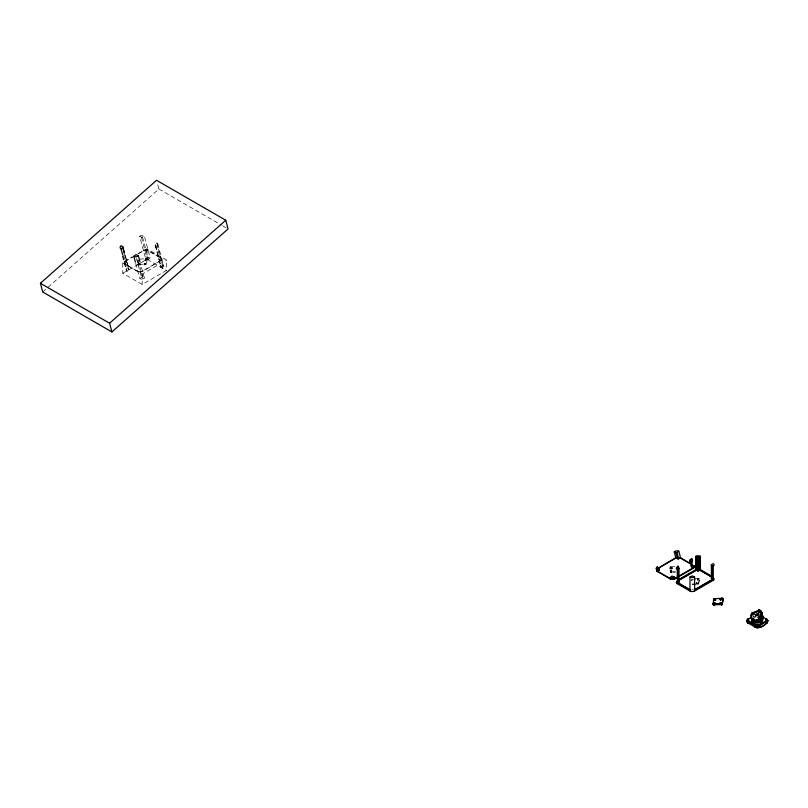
<?xml version="1.0" encoding="UTF-8"?>
<svg xmlns="http://www.w3.org/2000/svg" width="808" height="808" viewBox="0 0 808 808"><rect width="100%" height="100%" fill="white"/><g stroke="black" fill="none" stroke-linecap="round" stroke-linejoin="round"><path stroke-width="0.61" stroke-dasharray="4.04 3.03" d="M138.35 263.055C138.855 259.954 138.956 268.276 138.4 263.024M138.239 264.428L138.461 263.004M138.754 264.6L138.744 262.964M139.016 264.529L139.158 263.166M145.864 264.347L144.43 264.489L144.228 263.832C144.137 262.206 144.693 265.63 144.147 263.913L145.41 263.408L145.783 264.287M145.157 259.307C145.642 262.954 146.581 257.702 145.238 259.408M145.339 259.014L145.299 260.519C144.43 259.55 147.309 258.499 146.046 260.469L145.985 259.045M145.723 263.6L145.389 264.65L145.41 263.408M145.47 258.974L145.48 260.58L145.531 258.964L146.036 260.156M145.622 260.6L145.551 259.519M145.652 263.529L145.682 264.125M145.692 260.59L145.753 258.964M145.894 260.55L145.884 259.004M137.087 264.166L137.814 265.044L145.43 264.761L146.389 263.772A1.02 0.586 0 0 1 145.44 264.287L137.39 264.489L137.592 259.752M146.561 258.944L147.309 259.317M670.953 567.529C675.094 567.458 668.196 569.721 671.549 567.216M670.882 566.842L676.68 566.196M672.064 568.054L671.903 568.549L672.145 567.903M691.971 580.043L691.85 580.639L691.8 579.548M696.637 582.79C696.496 582.952 695.829 584.245 697.991 583.81C694.537 580.912 699.364 585.133 697.86 583.012M697.567 580.033C698.698 577.336 697.011 581.487 698.314 579.043M697.981 580.073L698.031 578.861M755.935 616.807C753.662 618.665 753.42 615.282 753.41 616.807M144.41 263.994L144.662 264.6L145.521 264.186M698.041 583.528L697.536 584.134L698.011 583.467M144.582 263.661L144.147 263.913L145.369 263.408M672.226 568.287L671.589 567.216M692.052 580.407L691.87 579.942M147.298 259.105L146.389 264.034M145.319 264.65L144.723 264.166M696.981 584.103L696.425 582.962M755.207 616.231L756.025 614.726C755.025 615.484 757.54 613.969 755.5 615.04C754.935 618.908 756.126 613.211 758.47 614.635M669.751 569.044L669.973 567.125A1.02 0.586 0 0 1 670.882 566.58M755.207 615.171L756.167 614.686L755.5 616.1M755.803 614.918L756.308 614.635L755.652 616.05M671.781 568.539L670.62 568.266L670.771 567.57M755.975 615.938L756.45 614.595L755.803 615.989M670.499 567.822L670.68 568.317M692.113 584.659L698.506 584.406L699.607 578.114L695.345 578.387M698.506 584.406L699.607 578.114M138.208 263.277L139.178 263.287M753.622 616.959L753.712 616.09M138.4 261.004L138.319 260.489M698.294 579.245L697.557 578.902M122.988 256.045L127.078 271.326L128.977 269.316L124.876 254.035M758.641 614.827L756.308 614.797M128.755 269.842L124.664 254.56M155.257 244.481L161.044 267.418L162.994 268.65A3.272 2.313 -15 0 0 162.913 265.337L156.934 242.996L155.257 244.481L161.024 267.347M753.48 616.969L756.035 616.605M145.198 259.105L145.157 260.378L145.753 260.035M42.733 292.001L158.893 189.001L157.136 182.467M139.663 236.29L141.966 237.39L144.208 235.643L150.197 257.994L148.258 259.641L145.652 258.641L139.663 236.29A3.272 2.313 -15 0 1 144.208 235.643M135.704 263.388L139.804 278.679L142.046 276.932L144.349 278.033L140.259 262.741M161.246 266.822L162.913 265.337M670.569 568.175L670.721 567.256M756.48 614.757L758.47 614.797M698.213 579.982L698.203 578.932M125.058 261.115L125.058 261.519A3.272 1.889 0 0 0 125.058 264.196L125.058 263.792A3.272 1.889 0 0 1 125.058 261.115L132.684 256.722M138.128 253.581L143.572 250.44A3.272 1.889 0 0 1 148.197 250.44L160.913 257.782A3.272 1.889 0 0 1 160.913 260.449L142.41 271.538A3.272 1.889 0 0 1 137.784 271.538L125.058 263.792M138.602 253.702L147.056 248.824L166.458 260.024L166.458 270.448L142.157 284.477L122.745 273.276L122.745 262.853L132.684 257.126M122.745 273.276L147.056 259.247L166.458 270.448M137.784 271.135A3.272 1.889 0 0 0 142.41 271.135L160.913 260.449M122.745 262.853L142.157 274.064L166.458 260.024M691.81 589.577L692.89 589.618M758.53 613.151L755.046 614.353M759.116 615.545L755.399 615.797L759.086 615.161L755.369 615.585L759.035 614.797L755.339 615.383L759.005 614.615L755.298 615.181L758.924 614.262L755.258 614.989L758.884 614.09L755.207 614.797L757.591 614.11M755.076 614.444L758.783 613.767M138.461 264.065L139.188 264.317M755.207 614.797L758.833 613.928M138.825 264.59L138.875 262.984M755.298 615.181L758.965 614.433M755.369 615.585L759.065 614.979M671.903 568.428L671.004 567.994M755.399 615.797L759.106 615.353M697.607 583.689L696.94 583.649M139.653 259.136L146.561 258.681M691.87 579.285L699.607 578.78M755.187 615.858L756.793 615.797M672.286 571.872L675.609 571.741M672.801 572.317L675.306 572.226M692.113 583.992L698.506 583.74M697.597 583.245L696.728 582.78M158.893 189.001L221.594 225.2M222.675 225.826L228.078 228.947M155.065 245.077L157.004 246.309L162.994 268.65M143.572 250.44L143.572 250.833A3.272 1.889 0 0 1 148.197 250.833L160.913 258.186A3.272 1.889 0 0 1 160.913 260.853M123.533 255.076L127.008 268.014L128.977 269.316M157.863 244.157L163.852 266.499M155.277 245.309L161.257 267.65M142.531 237.138L148.521 259.479M141.4 237.299L147.379 259.641M138.208 260.56L142.612 277.023M136.441 258.378L141.481 277.184M124.957 254.904L128.735 269.014M122.372 256.055L126.149 270.165M698.152 578.912L698.041 580.053M697.89 579.518L697.89 578.851L697.839 580.083L697.678 578.861L697.627 580.053M697.819 578.851L697.748 579.518M147.056 248.824L147.056 259.247M145.834 259.499L145.834 260.57M142.157 274.064L142.157 284.477M138.259 263.115L138.269 264.458M145.652 258.641A3.272 2.313 -15 0 1 150.197 257.994M156.934 242.996A3.272 2.313 -15 0 1 157.004 246.309M127.078 271.326A3.272 2.313 -15 0 1 127.008 268.014M144.349 278.033A3.272 2.313 -15 0 1 139.804 278.679M697.455 578.962L697.466 579.972L697.415 578.993M758.722 613.605L755.147 614.615L758.722 613.605M138.683 264.6L138.592 262.974L138.683 264.6"/><path stroke-width="1.21" d="M670.701 571.862L670.913 570.357L671.569 571.721M670.741 571.892L670.852 570.367L670.862 571.943M671.145 571.973L671.125 570.337L671.559 571.64M671.569 570.62L671.398 571.902L671.438 570.428M677.69 567.893L677.538 566.56L678.377 566.418M678.508 566.61L678.508 567.721L677.851 566.347L677.942 567.963L678.084 566.893M678.134 566.337L678.154 567.953L678.215 566.873M678.286 567.923L678.437 566.761L678.488 567.761M714.474 598.738L713.545 599.172L713.353 604.667L722.15 604.606L723.14 598.91L722.271 604.505M713.161 604.475L713.121 603.121M713.514 604.778L713.312 603.606L713.605 604.828M713.545 600.041L713.777 598.96M713.706 604.879L713.525 603.788L713.424 604.727M714.04 604.98L713.615 603.839M714.282 605.03L714.04 604L713.918 604.95M715.736 600.213C711.959 598.96 716.878 599.617 715.231 599.516M714.434 600.233L714.272 599.576M714.656 605.061L714.646 604.071L713.605 603.96M715.141 599.506L714.282 599.102L714.292 600.152M715.393 600.384L714.333 599.839L714.595 600.283M721.756 603.283C719.443 602.495 721.958 602.798 721.726 604.758L722.362 603.293L722.433 604.293M722.403 604.354L722.352 603.354L720.463 603.384M721.685 603.233L720.261 602.556L720.463 603.717M721.302 603.859L721.827 603.293L721.423 604.798M721.504 603.111L721.625 604.778M722.059 599.203L721.817 598.284L714.464 598.758M722.302 599.253C720.281 597.385 723.837 598.304 723.231 600.213M722.524 599.324L722.059 598.314M722.625 599.364L722.302 598.364M723.241 600.061L722.524 598.455M723.21 599.92L723.241 599.193M748.006 620.393L748.713 618.908L747.784 619.494C747.895 620.605 746.36 622.089 748.006 622.907C747.127 623.847 747.299 617.201 748.137 620.312M747.36 619.958L748.127 619.463L747.228 620.261L747.804 622.857L747.501 619.766L748.188 619.372L747.198 620.372L747.713 622.766L747.36 619.958L748.501 619.049L747.895 620.473M747.43 620.928L748.329 619.211L747.683 619.574L747.784 621.675L755.207 625.998L757.389 626.473L759.702 625.927L767.59 620.685L766.883 619.403L762.358 616.787L763.308 617.979L762.075 622.685L753.44 623.311L751.511 622.19L751.804 618.948M747.259 622.069L747.562 622.584L748.329 620.625L747.683 621.584L748.016 623.029L747.895 621.756C748.824 621.433 748.046 618.746 747.259 620.16M747.683 621.584L748.602 620.847L747.895 622.827M766.772 620.393L766.065 618.908L767.277 619.766C769.994 623.109 757.146 631.27 755.207 625.998L755.652 624.927L748.713 620.918L747.895 621.756M766.64 620.312L766.64 619.251L766.065 620.918L758.884 625.049L756.45 625.23L756.237 627.594L756.45 625.23L755.652 624.927L755.076 626.988M756.308 627.442L756.753 625.291L756.409 627.624L755.207 627.069M756.48 627.473L757.207 627.543L757.227 625.331L756.934 627.695L756.914 625.311L756.662 626.432M767.347 620.928L767.065 622.766L767.418 619.958L766.701 619.544L767.55 620.261C769.994 622.655 756.207 631.381 757.55 625.331L757.843 627.695L757.864 625.311L758.197 627.654L758.328 625.23L758.47 626.372M759.126 627.26L758.611 625.15L759.177 627.392L759.126 624.927L759.591 627.19M751.47 621.827C753.5 621.594 758.318 623.513 761.469 621.695C761.641 620.009 763.802 615.676 761.601 615.171M762.368 614.888L762.489 617.201L763.308 617.797C759.56 606.667 764.55 618.019 761.692 621.372L762.459 622.251L761.651 621.483L761.308 612.272L760.621 610.979M763.297 618.07L762.489 616.251M762.479 617.352L763.308 617.979L762.489 616.605M752.218 620.302L753.773 621.453L761.5 619.696L761.247 621.15L753.652 621.514L752.218 620.302L753.399 621.463L760.783 619.908L761.378 616.15C763.752 612.989 760.944 615.898 763.287 617.706L762.459 617.06C760.57 617.575 761.217 612.323 760.742 614.231L761.267 618.534L760.954 614.656L760.752 616.575M752.814 613.333C748.713 612.706 753.157 621.605 753.763 623.332L753.773 621.504L761.318 620.918M761.156 621.18L761.692 619.14L760.611 620.514L752.854 621.302L760.53 618.655L760.469 610.838L758.884 610.181L752.379 612.878M713.918 604.081L713.807 604.919M763.257 617.615L762.459 617.06L761.277 611.828L760.954 612.989M760.934 619.059L761.197 615.322C762.974 614.262 761.409 612.06 760.55 610.899M761.793 620.221L752.854 621.302L752.561 623.099L752.955 622.009L752.43 623.039L752.258 620.372L751.591 622.372M758.763 610.212L760.318 610.959L760.793 618.999L752.955 621.342L761.197 619.191L760.995 611.595L759.863 610.262L758.651 610.252L759.197 610.676M752.854 621.302L760.641 618.948L761.267 615.615L762.136 614.928L761.52 613.11L760.722 617.696L761.479 618.352L761.409 619.837M761.378 616.15L762.207 614.787L762.388 617.14L762.318 614.555L761.5 613.656L763.308 617.888L762.489 617.201M760.833 611.414L760.873 619.867M761.51 614.625L761.752 612.727M753.692 614.393L753.521 613.444L752.753 613.605C750.541 611.474 750.117 621.786 753.48 620.736C759.934 620.13 762.409 617.443 760.187 611.09C760.096 610.08 762.52 613.03 761.894 614.151L761.075 614.959L760.722 617.696L761.58 619.898M760.833 618.726L760.762 611.878L761.449 612.868M761.611 614.949L762.045 613.484L760.762 611.696L761.57 613.464C763.893 618.059 759.813 607.828 761.51 613.363L762.318 614.878L762.146 613.878L761.015 618.675L761.247 612.969L760.48 612.04L761.843 614.03M753.692 619.958C754.116 617.625 753.137 621.453 752.884 619.271M758.752 612.08L759.207 611.161L758.389 612.05M759.126 611.909L759.348 611.353L758.833 612.161M761.348 615.969L760.924 618.554L761.227 615.443L762.186 614.221L761.187 612.191M752.46 620.988L751.975 622.776L752.601 621.807L751.824 619.786L752.359 620.837M761.277 611.858L762.116 613.979L761.075 614.959L761.187 619.635M752.248 620.443C753.44 621.685 761.813 622.392 761.368 618.07L760.651 617.534L760.924 616.746L760.995 617.787M762.459 617.06L762.479 616.171L763.227 617.534L762.388 616.918L762.409 615.403M721.342 602.728L720.403 602.97M761.075 618.504L761.035 611.929L760.197 611.272M757.025 626.463L757.066 625.321L756.844 626.452M753.652 622.18L753.44 623.311L753.399 621.473M761.227 615.443L761.267 618.534L760.873 618.15C759.308 607.05 763.499 615.191 761.368 612.979L762.277 614.454L761.308 615.797L761.197 619.191M761.308 618.948L760.772 617.565L761.227 617.807M761.005 618.201L761.156 613.201M761.065 619.12L762.429 615.534L761.429 616.514L761.045 618.898L761.409 616.332L762.409 615.484M713.04 604.121L713.121 603.192M751.874 620.251L752.278 620.413M753.803 614.615C750.238 614.787 754.248 611.636 753.894 614.413M759.894 617.837C758.732 615.837 760.894 617.817 759.025 618.322L758.924 618.332M762.277 614.383L761.459 613.737C762.863 616.05 762.126 612.02 760.682 612.514M762.59 616.908L763.116 617.362L761.368 613.888L762.348 614.989L761.813 615.807M715.656 600.011L715.565 599.728M720.655 603.475L720.352 602.647M720.201 602.829L720.433 603.697M762.368 614.979L761.166 618.211L761.126 615.12L761.116 618.07M761.277 619.968L761.378 612.111L759.459 610.131M759.773 617.615L759.328 618.08L759.894 617.726M760.904 618.16L760.267 617.464L760.783 618.13M752.42 620.837C752.056 621.746 761.964 620.271 760.348 617.665M760.732 616.524L761.631 612.696L760.813 614.373M761.096 618.332L760.944 615.969L761.025 617.635M760.58 619.675L754.005 621.372L753.925 623.332L753.904 622.19M714.181 603.142C716.14 604.162 713.605 601.495 714.312 604.192M756.48 626.402L756.601 625.261L756.308 626.372M752.319 614.535L752.814 614.787L752.107 613.06M753.803 619.322L753.016 619.857L753.551 619.696M759.712 617.797C758.167 619.312 757.439 616.009 759.56 616.857M758.136 617.312L758.318 617.029M761.863 613.282L760.702 615.878M763.176 617.443L762.277 615.615M762.479 616.686L761.853 615.08M761.156 618.645L761.298 617.928M760.843 618.049L760.995 613.605L761.823 612.999M761.479 618.352L761.257 619.342M760.924 618.342L761.267 615.615M762.166 615.06L762.267 614.524M761.207 618.878L761.368 618.07M761.399 619.352L761.651 622.897L761.247 621.15M753.228 613.312L752.551 613.312M760.944 618.433L761.308 615.797M761.328 621.776L762.156 622.615L761.449 619.201M761.257 618.706L761.429 618.201M761.348 620.322L761.58 618.655M757.207 626.473L757.389 625.341L757.571 626.473M657.146 566.994L657.237 567.357A3.272 1.889 0 0 0 656.49 568.569L656.268 568.418A3.272 2.313 -15 0 1 657.146 566.994L659.126 568.378L657.379 570.074A3.222 2.283 -15 0 1 656.49 568.569M753.884 619.665L753.086 619.069L752.793 620.14M761.934 614.272L762.035 613.716L761.56 614.787M761.176 612.373L761.318 613.06L761.257 611.929M714.272 600.122L714.232 599.122L714.242 599.728M762.348 615.999L760.964 618.766M753.561 614.524L752.692 614.615M757.349 621.291C748.016 620.958 763.237 623.241 762.085 618.686L761.469 616.898M753.531 622.17L753.137 623.261M762.197 615.201L761.459 613.737M670.69 570.448L671.529 570.741M670.59 571.67L671.327 571.448M761.308 620.736L761.419 619.605L761.611 620.463M755.207 625.998L755.894 625.049L755.349 627.129M752.985 623.231L752.955 621.342L752.834 623.19L753.288 622.12M762.065 614.656L761.368 612.454L761.449 613.262M761.692 621.372L762.51 622.089M755.803 627.311L756.308 625.19L755.763 627.452L756.025 625.099L755.5 626.129M761.035 620.675L760.671 621.271L761.065 619.554M755.803 626.24L756.167 625.15L755.652 626.19M761.439 620.019L761.661 618.968L761.601 620.009M753.056 622.049L752.692 623.14L753.167 622.089M657.278 571.084A3.343 1.929 0 0 1 656.914 568.943L656.5 570.004L657.308 571.074A3.293 2.131 -7 0 1 657.308 568.246M760.762 619.585L760.641 619.807M760.944 613.716L760.823 614.04C762.681 613.07 761.722 614.019 761.54 612.918M758.247 617.15L758.571 618.07M755.975 626.291L756.45 625.23M760.591 619.978L760.944 619.261M656.995 569.216L656.49 570.286L657.177 571.387L670.559 579.104L673.69 579.326L676.973 577.649M677.538 567.63L678.508 567.64M753.41 620.877L752.622 620.908M762.015 614.979L761.318 613.959M759.762 612.03L759.278 611.04M757.389 625.341L757.025 627.533M757.753 627.533L757.207 627.543M752.854 621.968L752.187 622.918M758.975 626.24L758.47 625.19L758.641 627.402M767.58 621.857L766.701 620.281L767.519 620.999L766.529 620.544L767.418 621.211L766.6 620.453L767.347 621.302L766.762 623.029L766.368 620.706L767.095 622.655M715.403 599.132L715.231 599.183M758.864 610.212L759.429 610.616M766.529 623.19L766.065 620.918L766.883 622.827M759.096 610.171L759.661 610.585M760.368 619.706L760.873 619.13M759.54 610.202L761.288 612.141M760.671 621.069L760.732 620.1M761.621 621.544L762.237 622.554M714.282 603.99L715.201 603.96M759.863 610.262L760.873 611.545M752.531 621.746L751.652 622.463M747.582 621.493L748.248 620.544L747.501 621.403L748.006 620.009L747.188 620.685L747.996 619.918L747.188 620.473L748.006 619.817L747.228 620.261M758.763 611.606L759.156 611.333M748.006 621.837L748.713 620.918L748.137 622.988L755.187 627.19M752.016 614.393L751.824 613.343M760.641 620.695L761.267 620.372M767.216 621.251L766.782 620.009L767.59 620.685L766.782 619.918L767.59 620.473L766.782 619.817L767.58 620.372L766.762 619.726L767.55 620.261M761.035 611.484L760.065 611.09M753.904 620.13L753.965 619.029L753.076 619.484M752.329 621.473L751.551 622.281L752.288 621.19M761.237 619.797L761.298 619.261M121.099 248.985L122.998 247.056L121.018 245.672A3.272 2.313 -15 0 0 121.099 248.985L122.675 254.863M692.395 561.853L691.507 558.54L689.618 560.55L691.587 561.853L693.304 568.226L679.154 576.397M761.5 612.222L760.641 611.333M713.979 598.849L713.686 599.879M760.308 619.554C759.015 617.908 760.399 618.958 760.328 617.756M714.04 604.111L722.352 603.354M748.188 620.453L747.309 621.11L747.41 622.281M714.525 605.051L714.777 604.071L714.777 605.051M760.742 614.231L761.57 613.464L762.106 613.999L761.5 613.171L762.075 613.858M40.4 283.285L156.55 180.285L225.745 220.231L228.078 228.947L111.928 331.947L42.733 292.001L40.4 283.285L109.595 323.23L111.928 331.947M135.391 262.216L133.815 256.328L136.057 254.591L138.36 255.681L139.936 261.57M109.595 323.23L225.745 220.231M691.183 563.923L680.578 557.803L678.175 559.005L675.852 557.863L674.236 551.834L676.548 552.935L678.781 551.187L680.578 557.884A3.283 2.121 -7 0 0 679.932 557.611M670.165 578.912L670.165 577.457L671.973 575.973L674.589 577.366A47.44 19.362 48.4 0 1 674.791 578.154L674.882 578.457M691.486 566.196L691.395 566.832L693.577 567.64A3.272 1.889 0 0 0 693.698 565.428A3.333 1.919 0 0 1 693.173 567.862M760.399 618.979L760.156 618.12M714.282 604.162L714.403 605.04M747.178 620.584L747.996 619.918M677.033 552.743L678.76 558.853M693.577 567.64L693.577 568.044A3.353 1.929 0 0 0 693.89 565.883L693.658 565.57M713.666 599.061L713.585 599.99M720.928 599.91L720.322 599.465M757.015 620.251L753.864 621.362L752.834 620.938M677.276 569.65L679.245 568.317L677.276 566.984A3.272 1.889 0 0 0 677.276 569.65L677.276 583.679L689.992 591.022A3.272 1.889 0 0 0 694.617 591.022L713.131 580.336A3.272 1.889 0 0 0 713.858 578.306M677.851 569.317L677.851 582.942L679.134 581.699M713.131 566.317A3.272 1.889 0 0 0 713.131 563.641L711.161 565.045L713.131 566.317L713.131 580.336M711.394 578.265L712.545 579.599L712.545 565.984M670.165 578.508L657.449 571.165L659.469 569.903L658.874 567.994M747.43 619.857L748.188 619.372M747.501 619.766L748.248 619.292M747.683 619.574L748.41 619.13L747.784 619.494M759.712 618.524L760.399 619.14M747.895 619.403L748.602 618.979M658.611 567.822L676.256 557.651A3.272 1.889 0 0 1 676.69 557.49A3.333 1.919 0 0 0 675.882 557.884M658.54 568.266L676.104 557.722M695.779 570.317L695.779 556.298L697.981 557.429L700.405 556.298L700.405 570.317M677.033 577.215L673.589 578.952L670.317 578.589A3.343 1.929 0 0 0 674.852 578.447L674.791 578.912M679.185 575.973L693.304 567.822M679.447 579.084L695.779 569.65L696.355 569.983L678.942 580.043M678.942 580.306L696.355 570.256L698.092 571.064L699.829 570.256L711.484 576.983M689.992 591.022L689.992 577.003L692.305 575.862L694.617 577.003L694.617 591.022M694.042 590.022L712.545 579.336L713.131 579.669L694.617 590.355M695.133 589.658L712.545 579.599M714.302 602.99L714.525 604.182M748.006 619.322L752.107 616.959M762.156 614.181L761.904 613.504M761.782 620.039L761.621 618.807L761.53 619.625M720.13 599.587L722.1 599.183L722.18 598.354M721.756 598.9L720.11 599.788L721.988 598.991M720.271 599.93L722.089 599.102M720.534 599.99L722.069 599.263L721.413 598.91M753.985 621.332L757.146 620.453M752.692 613.615L751.965 613.151L752.42 613.878M756.995 611.595L753.864 612.898L757.217 611.848M714.403 602.94L714.636 604.344M714.656 604.192L721.908 603.849M677.791 566.368L677.801 567.933M672.478 577.801L672.731 577.922A3.464 2 0 0 0 674.579 577.366A3.272 1.889 0 0 1 672.478 577.801A3.222 2.272 -15 0 1 670.236 577.498L670.165 577.457M757.248 620.706L754.005 621.372L760.439 619.847M760.863 620.898L760.894 620.372M760.772 612.838L761.338 612.828M758.5 616.817L759.429 617.029M714.535 602.909L714.777 604.354L714.747 602.899M757.328 621.079L753.904 621.504M672.71 577.932L672.741 577.922A3.272 2.313 -15 0 0 674.488 577.013M758.965 611.121L759.581 611.656M759.308 616.847L759.813 617.282M753.319 620.09L752.793 619.524M752.228 614.383L752.743 614.777M761.873 613.525L761.419 613.04L761.984 613.696M722.615 598.486L723.13 598.981M760.257 617.938L760.742 618.605M714.817 602.909L715.04 604.293M759.964 619.069L760.671 619.635M761.085 611.969L761.429 612.191M760.611 611.181L761.146 611.868M722.625 598.496L722.968 599.576M670.317 578.589L670.398 578.629A3.293 2.131 -7 0 0 674.791 578.154M680.578 557.884L680.013 557.874L689.608 563.418M762.287 616.777L762.974 617.201L762.055 616.605M767.095 620.645L766.529 619.292M767.469 620.059L766.6 619.372L767.277 619.766M711.01 575.771L700.405 569.65L699.829 569.983L711.484 576.72M766.883 619.403L766.176 618.979L766.994 620.554M722.726 599.415L722.726 598.546M677.851 582.942L690.577 590.284M762.217 616.716L762.893 617.12M766.277 619.049L767.095 619.574M766.6 619.372L767.347 619.857M722.938 598.708L723.039 599.647M721.978 603.697L721.999 604.677M722.221 603.687L722.15 604.606M766.782 619.918L767.59 620.685M761.419 613.817L762.257 615.474L761.934 615.04M758.49 611.575L759.065 612.212M751.723 613.474L752.107 614.03M751.662 613.696L752.046 614.211M752.016 614.484L751.602 613.838M753.066 620.948L753.611 621.392M761.52 613.565L762.197 614.363M766.994 621.675L766.176 620.847L766.772 621.837M761.5 612.262L761.52 613.11M766.529 620.544L767.196 621.493M759.57 625.998L759.005 624.988L759.429 626.069M759.278 626.129L758.752 625.099L759.126 626.19M758.328 625.23L758.813 626.291M761.156 621.847L761.53 622.938L761.065 621.211M761.409 622.978L761.065 621.029M689.83 560.025L691.214 565.166M689.85 560.853L691.466 566.883M675.973 552.844L677.589 558.863M658.894 568.832L659.247 570.125M122.755 246.672L124.331 252.55M122.766 247.501L124.341 253.379M758.298 626.402L758.025 625.291L758.116 626.432M761.348 619.908L761.156 620.999M757.934 626.452L757.712 625.321L757.753 626.463M760.772 621.089L760.863 623.069L760.873 621.918M715.05 603L715.181 604.202M760.671 621.938L760.722 623.079M754.026 622.19L754.086 623.332M722.413 598.415L722.413 599.284M721.423 598.304L721.423 599.172M714.151 604.142L714.151 605.01M711.394 564.64L711.394 578.932M699.829 556.631L699.829 570.256M698.668 557.298L698.668 570.923M697.516 557.298L697.516 570.923M696.355 556.631L696.355 570.256M679.013 568.65L679.013 582.275M678.063 567.398L677.993 566.327L677.922 567.408M671.054 570.337L671.074 571.973M670.65 570.488L670.66 571.832M670.246 577.498L670.398 579.023M657.379 570.074L657.449 571.559M656.803 570.63L656.894 571.135M656.763 569.074L656.621 569.701M656.621 570.357L656.763 570.973M656.591 569.357L656.591 570.7M679.932 557.52A3.272 1.889 0 0 1 680.578 557.803A3.333 1.919 0 0 0 679.922 557.52M674.236 551.834A3.272 2.313 -15 0 1 678.781 551.187M691.507 558.54A3.272 2.313 -15 0 1 691.587 561.853M693.698 565.509A3.283 2.121 -7 0 1 693.567 568.034M656.268 568.418A3.464 2 0 0 1 657.237 567.357A47.44 19.362 48.4 0 0 657.308 567.6M677.276 583.679A3.272 1.889 0 0 1 676.72 581.427M695.779 556.298A3.272 1.889 0 0 1 700.405 556.298M694.617 577.003A3.272 1.889 0 0 1 689.992 577.003M138.36 255.681A3.272 2.313 -15 0 1 133.815 256.328M752.672 621.867L752.076 622.847L752.763 621.918M748.016 619.726L747.198 620.372L748.006 619.817M677.851 582.679L677.276 583.012L689.992 590.355L690.577 590.022L677.851 582.679M767.55 620.898L766.731 620.19L767.55 620.898M767.469 621.11L766.651 620.372L767.418 621.211"/></g></svg>
